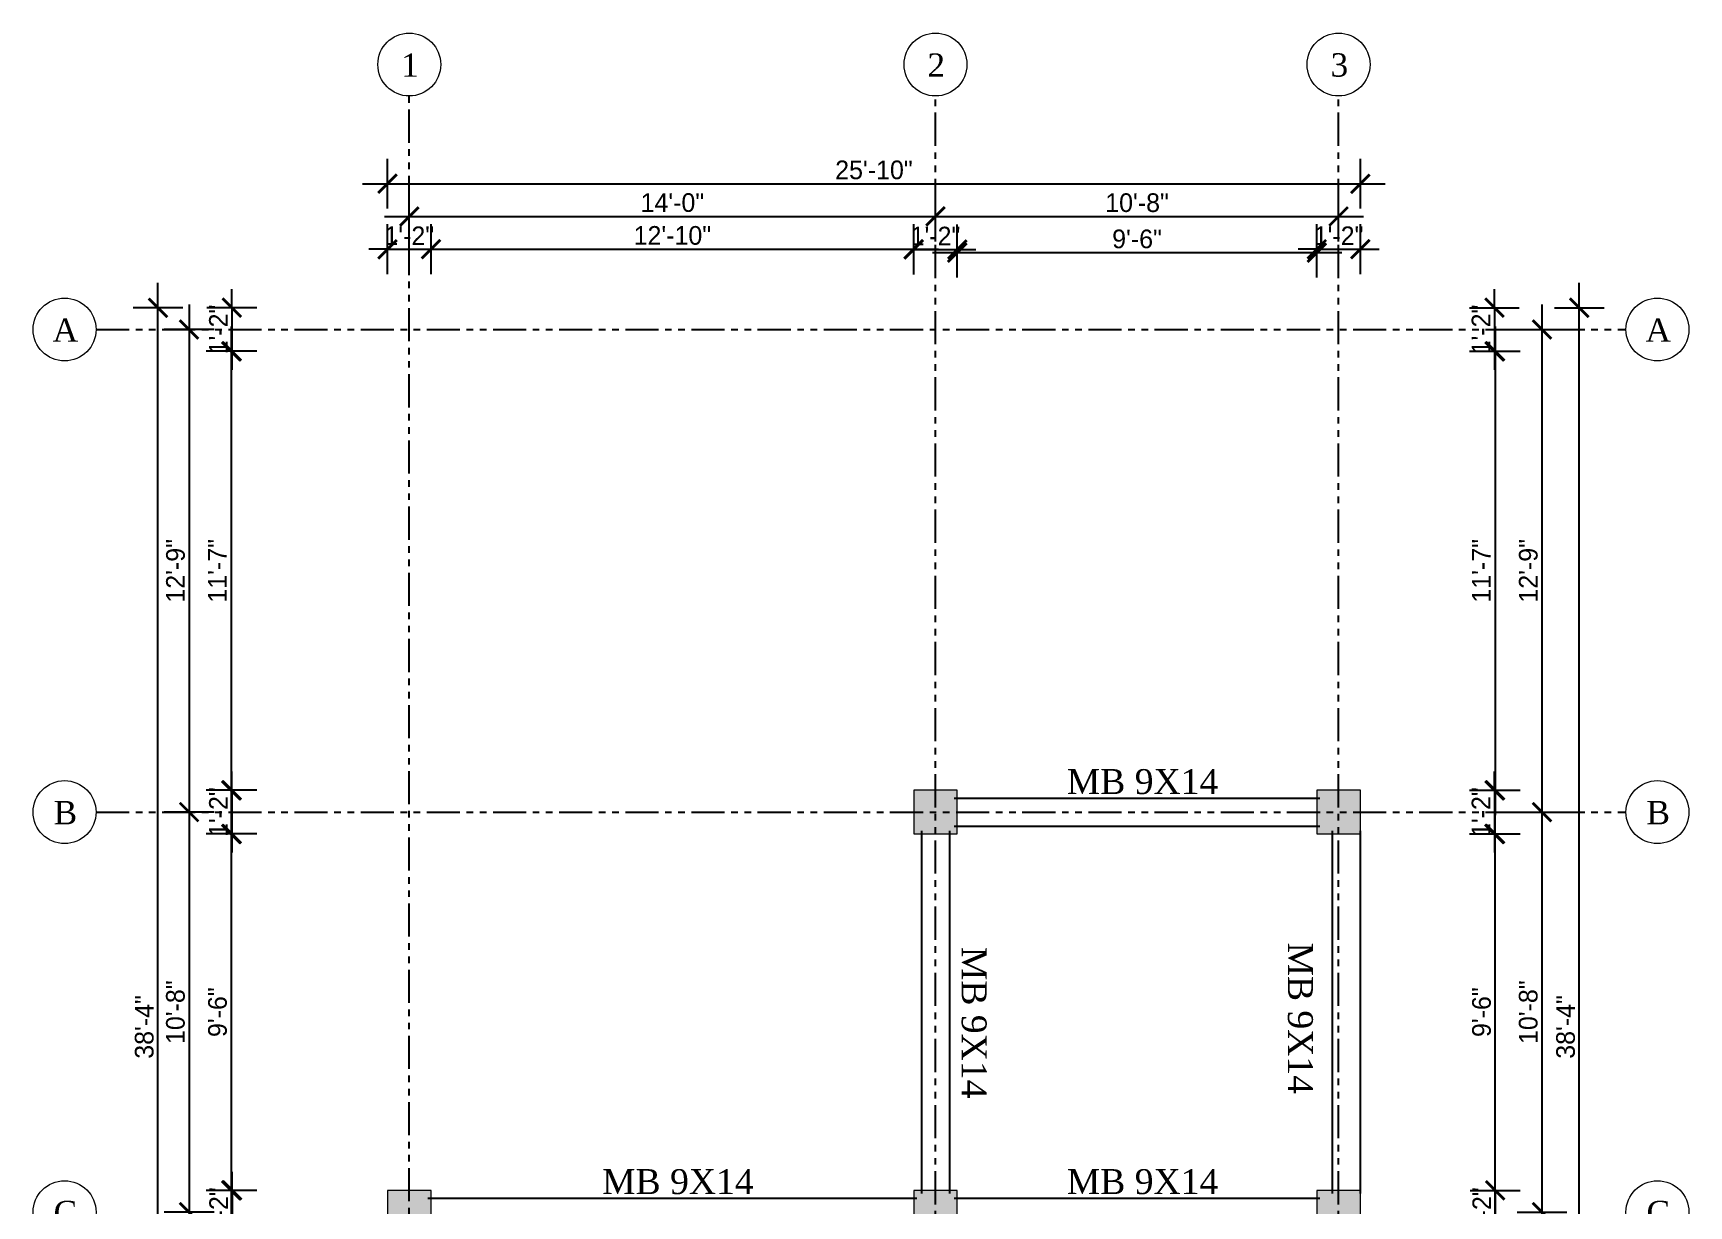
# Model space of a CAD drawing. Header units: inches. Extents: x -2812 to 9774, y -15726 to -746.
# Drawn here: x -2138 to -1606, y -9146 to -8769 of the extents above; entities that cross this region are included whole.
import ezdxf

# ---------------------------------------------------------------- set-up
doc = ezdxf.new("R2010")
doc.units = ezdxf.units.IN
doc.header["$LTSCALE"] = 17
doc.header["$MEASUREMENT"] = 0
doc.linetypes.add('PHANTOM2', pattern=[1.25, 0.625, -0.125, 0.125, -0.125, 0.125, -0.125])
for name, color, linetype, lineweight in [('15 TEXT', 7, 'Continuous', 15), ('25 BOT BAR', 12, 'Continuous', 25), ('column', 20, 'Continuous', 15), ('DOOR & WIN', 1, 'Continuous', 25), ('OUTLINE', 1, 'Continuous', 25), ('Profile ele', 4, 'Continuous', 25), ('TEXT', 231, 'Continuous', 20)]:
    doc.layers.add(name, color=color, linetype=linetype, lineweight=lineweight)
doc.layers.add('WINDOW', color=5, linetype='Continuous')
doc.styles.add('ARCHITECTURE', font='stylu.ttf')
doc.styles.add('ARIAL', font='arial.ttf')
doc.dimstyles.new('8 SCALE', dxfattribs={"dimscale": 0, "dimtxt": 6, "dimasz": 6, "dimexe": 8, "dimexo": 8, "dimgap": 1.25, "dimtad": 1, "dimdec": 0, "dimzin": 3, "dimdsep": 46, "dimlunit": 4, "dimtxsty": 'ARCHITECTURE', "dimblk": 'ARCHTICK', "dimcen": 8, "dimdle": 8, "dimclrd": 5, "dimclre": 5, "dimclrt": 7, "dimadec": 0, "dimazin": 0, "dimtfac": 0.75, "dimtdec": 0, "dimtix": 1, "dimtmove": 2, "dimatfit": 3, "dimldrblk": 'ARCHTICK', "dimfxl": 8, "dimfxlon": 1, "dimtolj": 1, "dimtzin": 0, "dimlwd": -1, "dimlwe": -1, "dimarcsym": 0})

# ---------------------------------------------------------------- blocks, each defined once
blk = doc.blocks.new('_ArchTick')
at = {"color": 0, "linetype": 'ByBlock', "const_width": 0.15}
blk.add_lwpolyline([(-0.5, -0.5), (0.5, 0.5)], dxfattribs=at)
blk = doc.blocks.new('*D1528')
at = {"layer": 'Defpoints', "color": 0, "transparency": 16777216}
for p in [(9426.94, -8865.53), (9412.94, -8884.32), (9426.94, -8884.32)]:
    blk.add_point(p, dxfattribs=at)
at = {"layer": 'OUTLINE', "color": 5, "transparency": 16777216}
for p, q in [((9412.94, -8873.53), (9412.94, -8857.53)), ((9426.94, -8873.53), (9426.94, -8857.53)), ((9412.94, -8865.53), (9406.94, -8865.53)), ((9412.94, -8865.53), (9426.94, -8865.53)), ((9426.94, -8865.53), (9432.94, -8865.53))]:
    blk.add_line(p, q, dxfattribs=at)
at = {"layer": 'OUTLINE', "color": 5, "transparency": 16777216, "xscale": 6, "yscale": 6, "zscale": 6}
blk.add_blockref('_ArchTick', (9412.94, -8865.53), dxfattribs=at)
at = {"layer": 'OUTLINE', "color": 5, "transparency": 16777216, "xscale": 6, "yscale": 6, "zscale": 6, "rotation": 180}
blk.add_blockref('_ArchTick', (9426.94, -8865.53), dxfattribs=at)
at = {"layer": 'OUTLINE', "color": 7, "transparency": 16777216, "insert": (9419.94, -8861.22), "char_height": 6, "attachment_point": 5, "style": 'ARCHITECTURE'}
blk.add_mtext('\\A1;1\'-2"', dxfattribs=at)
blk = doc.blocks.new('*D1529')
at = {"layer": 'Defpoints', "color": 0, "transparency": 16777216}
for p in [(9581.94, -8865.5), (9426.94, -8884.32), (9581.94, -8884.32)]:
    blk.add_point(p, dxfattribs=at)
at = {"layer": 'OUTLINE', "color": 5, "transparency": 16777216}
for p, q in [((9426.94, -8873.5), (9426.94, -8857.5)), ((9581.94, -8873.5), (9581.94, -8857.5)), ((9418.94, -8865.5), (9589.94, -8865.5))]:
    blk.add_line(p, q, dxfattribs=at)
at = {"layer": 'OUTLINE', "color": 5, "transparency": 16777216, "xscale": 6, "yscale": 6, "zscale": 6, "rotation": 180}
blk.add_blockref('_ArchTick', (9426.94, -8865.5), dxfattribs=at)
at = {"layer": 'OUTLINE', "color": 5, "transparency": 16777216, "xscale": 6, "yscale": 6, "zscale": 6}
blk.add_blockref('_ArchTick', (9581.94, -8865.5), dxfattribs=at)
at = {"layer": 'OUTLINE', "color": 7, "transparency": 16777216, "insert": (9504.44, -8861.14), "char_height": 6, "attachment_point": 5, "style": 'ARCHITECTURE'}
blk.add_mtext('\\A1;12\'-10"', dxfattribs=at)
blk = doc.blocks.new('*D1530')
at = {"layer": 'Defpoints', "color": 0, "transparency": 16777216}
for p in [(9595.94, -8865.62), (9581.94, -8884.32), (9595.94, -8884.32)]:
    blk.add_point(p, dxfattribs=at)
at = {"layer": 'OUTLINE', "color": 5, "transparency": 16777216}
for p, q in [((9581.94, -8873.62), (9581.94, -8857.62)), ((9595.94, -8873.62), (9595.94, -8857.62)), ((9581.94, -8865.62), (9575.94, -8865.62)), ((9581.94, -8865.62), (9595.94, -8865.62)), ((9595.94, -8865.62), (9601.94, -8865.62))]:
    blk.add_line(p, q, dxfattribs=at)
at = {"layer": 'OUTLINE', "color": 5, "transparency": 16777216, "xscale": 6, "yscale": 6, "zscale": 6}
blk.add_blockref('_ArchTick', (9581.94, -8865.62), dxfattribs=at)
at = {"layer": 'OUTLINE', "color": 5, "transparency": 16777216, "xscale": 6, "yscale": 6, "zscale": 6, "rotation": 180}
blk.add_blockref('_ArchTick', (9595.94, -8865.62), dxfattribs=at)
at = {"layer": 'OUTLINE', "color": 7, "transparency": 16777216, "insert": (9588.94, -8861.31), "char_height": 6, "attachment_point": 5, "style": 'ARCHITECTURE'}
blk.add_mtext('\\A1;1\'-2"', dxfattribs=at)
blk = doc.blocks.new('*D1531')
at = {"layer": 'Defpoints', "color": 0, "transparency": 16777216}
for p in [(9711.41, -8866.62), (9595.94, -8884.32), (9711.41, -8884.32)]:
    blk.add_point(p, dxfattribs=at)
at = {"layer": 'OUTLINE', "color": 5, "transparency": 16777216}
for p, q in [((9595.94, -8874.62), (9595.94, -8858.62)), ((9711.41, -8874.62), (9711.41, -8858.62)), ((9587.94, -8866.62), (9719.41, -8866.62))]:
    blk.add_line(p, q, dxfattribs=at)
at = {"layer": 'OUTLINE', "color": 5, "transparency": 16777216, "xscale": 6, "yscale": 6, "zscale": 6, "rotation": 180}
blk.add_blockref('_ArchTick', (9595.94, -8866.62), dxfattribs=at)
at = {"layer": 'OUTLINE', "color": 5, "transparency": 16777216, "xscale": 6, "yscale": 6, "zscale": 6}
blk.add_blockref('_ArchTick', (9711.41, -8866.62), dxfattribs=at)
at = {"layer": 'OUTLINE', "color": 7, "transparency": 16777216, "insert": (9653.68, -8862.26), "char_height": 6, "attachment_point": 5, "style": 'ARCHITECTURE'}
blk.add_mtext('\\A1;9\'-6"', dxfattribs=at)
blk = doc.blocks.new('*D1532')
at = {"layer": 'Defpoints', "color": 0, "transparency": 16777216}
for p in [(9725.41, -8865.53), (9711.41, -8884.32), (9725.41, -8884.32)]:
    blk.add_point(p, dxfattribs=at)
at = {"layer": 'OUTLINE', "color": 5, "transparency": 16777216}
for p, q in [((9711.41, -8873.53), (9711.41, -8857.53)), ((9725.41, -8873.53), (9725.41, -8857.53)), ((9711.41, -8865.53), (9705.41, -8865.53)), ((9711.41, -8865.53), (9725.41, -8865.53)), ((9725.41, -8865.53), (9731.41, -8865.53))]:
    blk.add_line(p, q, dxfattribs=at)
at = {"layer": 'OUTLINE', "color": 5, "transparency": 16777216, "xscale": 6, "yscale": 6, "zscale": 6}
blk.add_blockref('_ArchTick', (9711.41, -8865.53), dxfattribs=at)
at = {"layer": 'OUTLINE', "color": 5, "transparency": 16777216, "xscale": 6, "yscale": 6, "zscale": 6, "rotation": 180}
blk.add_blockref('_ArchTick', (9725.41, -8865.53), dxfattribs=at)
at = {"layer": 'OUTLINE', "color": 7, "transparency": 16777216, "insert": (9718.41, -8861.22), "char_height": 6, "attachment_point": 5, "style": 'ARCHITECTURE'}
blk.add_mtext('\\A1;1\'-2"', dxfattribs=at)
blk = doc.blocks.new('*D1533')
at = {"layer": 'Defpoints', "color": 0, "transparency": 16777216}
for p in [(9588.94, -8855), (9419.94, -8885.32), (9588.94, -8885.32)]:
    blk.add_point(p, dxfattribs=at)
at = {"layer": 'OUTLINE', "color": 5, "transparency": 16777216}
for p, q in [((9419.94, -8863), (9419.94, -8847)), ((9588.94, -8863), (9588.94, -8847)), ((9411.94, -8855), (9596.94, -8855))]:
    blk.add_line(p, q, dxfattribs=at)
at = {"layer": 'OUTLINE', "color": 5, "transparency": 16777216, "xscale": 6, "yscale": 6, "zscale": 6, "rotation": 180}
blk.add_blockref('_ArchTick', (9419.94, -8855), dxfattribs=at)
at = {"layer": 'OUTLINE', "color": 5, "transparency": 16777216, "xscale": 6, "yscale": 6, "zscale": 6}
blk.add_blockref('_ArchTick', (9588.94, -8855), dxfattribs=at)
at = {"layer": 'OUTLINE', "color": 7, "transparency": 16777216, "insert": (9504.44, -8850.59), "char_height": 6, "attachment_point": 5, "style": 'ARCHITECTURE'}
blk.add_mtext('\\A1;14\'-0"', dxfattribs=at)
blk = doc.blocks.new('*D1534')
at = {"layer": 'Defpoints', "color": 0, "transparency": 16777216}
for p in [(9718.41, -8855), (9588.94, -8885.32), (9718.41, -8885.32)]:
    blk.add_point(p, dxfattribs=at)
at = {"layer": 'OUTLINE', "color": 5, "transparency": 16777216}
for p, q in [((9588.94, -8863), (9588.94, -8847)), ((9718.41, -8863), (9718.41, -8847)), ((9580.94, -8855), (9726.41, -8855))]:
    blk.add_line(p, q, dxfattribs=at)
at = {"layer": 'OUTLINE', "color": 5, "transparency": 16777216, "xscale": 6, "yscale": 6, "zscale": 6, "rotation": 180}
blk.add_blockref('_ArchTick', (9588.94, -8855), dxfattribs=at)
at = {"layer": 'OUTLINE', "color": 5, "transparency": 16777216, "xscale": 6, "yscale": 6, "zscale": 6}
blk.add_blockref('_ArchTick', (9718.41, -8855), dxfattribs=at)
at = {"layer": 'OUTLINE', "color": 7, "transparency": 16777216, "insert": (9653.68, -8850.62), "char_height": 6, "attachment_point": 5, "style": 'ARCHITECTURE'}
blk.add_mtext('\\A1;10\'-8"', dxfattribs=at)
blk = doc.blocks.new('*D1535')
at = {"layer": 'Defpoints', "color": 0, "transparency": 16777216}
for p in [(9725.41, -8844.5), (9412.94, -8884.32), (9725.41, -8884.32)]:
    blk.add_point(p, dxfattribs=at)
at = {"layer": 'OUTLINE', "color": 5, "transparency": 16777216}
for p, q in [((9412.94, -8852.5), (9412.94, -8836.5)), ((9725.41, -8852.5), (9725.41, -8836.5)), ((9404.94, -8844.5), (9733.41, -8844.5))]:
    blk.add_line(p, q, dxfattribs=at)
at = {"layer": 'OUTLINE', "color": 5, "transparency": 16777216, "xscale": 6, "yscale": 6, "zscale": 6, "rotation": 180}
blk.add_blockref('_ArchTick', (9412.94, -8844.5), dxfattribs=at)
at = {"layer": 'OUTLINE', "color": 5, "transparency": 16777216, "xscale": 6, "yscale": 6, "zscale": 6}
blk.add_blockref('_ArchTick', (9725.41, -8844.5), dxfattribs=at)
at = {"layer": 'OUTLINE', "color": 7, "transparency": 16777216, "insert": (9569.18, -8840.09), "char_height": 6, "attachment_point": 5, "style": 'ARCHITECTURE'}
blk.add_mtext('\\A1;25\'-10"', dxfattribs=at)
blk = doc.blocks.new('*D1536')
at = {"layer": 'Defpoints', "color": 0, "transparency": 16777216}
for p in [(9725.41, -8884.32), (9725.41, -8898.32), (9768.46, -8898.32)]:
    blk.add_point(p, dxfattribs=at)
at = {"layer": 'OUTLINE', "color": 5, "transparency": 16777216}
for p, q in [((9768.46, -8884.32), (9768.46, -8878.32)), ((9760.46, -8884.32), (9776.46, -8884.32)), ((9768.46, -8884.32), (9768.46, -8898.32)), ((9760.46, -8898.32), (9776.46, -8898.32)), ((9768.46, -8898.32), (9768.46, -8904.32))]:
    blk.add_line(p, q, dxfattribs=at)
at = {"layer": 'OUTLINE', "color": 5, "transparency": 16777216, "xscale": 6, "yscale": 6, "zscale": 6}
for p, rotation in [((9768.46, -8884.32), 270), ((9768.46, -8898.32), 90)]:
    blk.add_blockref('_ArchTick', p, dxfattribs=dict(at, rotation=rotation))
at = {"layer": 'OUTLINE', "color": 7, "transparency": 16777216, "insert": (9764.15, -8891.32), "char_height": 6, "attachment_point": 5, "rotation": 90, "style": 'ARCHITECTURE'}
blk.add_mtext('\\A1;1\'-2"', dxfattribs=at)
blk = doc.blocks.new('*D1537')
at = {"layer": 'Defpoints', "color": 0, "transparency": 16777216}
for p in [(9725.41, -8898.32), (9725.41, -9039.32), (9768.72, -9039.32)]:
    blk.add_point(p, dxfattribs=at)
at = {"layer": 'OUTLINE', "color": 5, "transparency": 16777216}
for p, q in [((9768.72, -8890.32), (9768.72, -9047.32)), ((9760.72, -8898.32), (9776.72, -8898.32)), ((9760.72, -9039.32), (9776.72, -9039.32))]:
    blk.add_line(p, q, dxfattribs=at)
at = {"layer": 'OUTLINE', "color": 5, "transparency": 16777216, "xscale": 6, "yscale": 6, "zscale": 6}
for p, rotation in [((9768.72, -8898.32), 90), ((9768.72, -9039.32), 270)]:
    blk.add_blockref('_ArchTick', p, dxfattribs=dict(at, rotation=rotation))
at = {"layer": 'OUTLINE', "color": 7, "transparency": 16777216, "insert": (9764.25, -8968.82), "char_height": 6, "attachment_point": 5, "rotation": 90, "style": 'ARCHITECTURE'}
blk.add_mtext('\\A1;11\'-7"', dxfattribs=at)
blk = doc.blocks.new('*D1538')
at = {"layer": 'Defpoints', "color": 0, "transparency": 16777216}
for p in [(9725.41, -9039.32), (9725.41, -9053.32), (9768.46, -9053.32)]:
    blk.add_point(p, dxfattribs=at)
at = {"layer": 'OUTLINE', "color": 5, "transparency": 16777216}
for p, q in [((9768.46, -9039.32), (9768.46, -9033.32)), ((9760.46, -9039.32), (9776.46, -9039.32)), ((9768.46, -9039.32), (9768.46, -9053.32)), ((9760.46, -9053.32), (9776.46, -9053.32)), ((9768.46, -9053.32), (9768.46, -9059.32))]:
    blk.add_line(p, q, dxfattribs=at)
at = {"layer": 'OUTLINE', "color": 5, "transparency": 16777216, "xscale": 6, "yscale": 6, "zscale": 6}
for p, rotation in [((9768.46, -9039.32), 270), ((9768.46, -9053.32), 90)]:
    blk.add_blockref('_ArchTick', p, dxfattribs=dict(at, rotation=rotation))
at = {"layer": 'OUTLINE', "color": 7, "transparency": 16777216, "insert": (9764.15, -9046.32), "char_height": 6, "attachment_point": 5, "rotation": 90, "style": 'ARCHITECTURE'}
blk.add_mtext('\\A1;1\'-2"', dxfattribs=at)
blk = doc.blocks.new('*D1541')
at = {"layer": 'Defpoints', "color": 0, "transparency": 16777216}
for p in [(9724.41, -8891.32), (9724.41, -9046.32), (9783.72, -9046.32)]:
    blk.add_point(p, dxfattribs=at)
at = {"layer": 'OUTLINE', "color": 5, "transparency": 16777216}
for p, q in [((9783.72, -8883.32), (9783.72, -9054.32)), ((9775.72, -8891.32), (9791.72, -8891.32)), ((9775.72, -9046.32), (9791.72, -9046.32))]:
    blk.add_line(p, q, dxfattribs=at)
at = {"layer": 'OUTLINE', "color": 5, "transparency": 16777216, "xscale": 6, "yscale": 6, "zscale": 6}
for p, rotation in [((9783.72, -8891.32), 90), ((9783.72, -9046.32), 270)]:
    blk.add_blockref('_ArchTick', p, dxfattribs=dict(at, rotation=rotation))
at = {"layer": 'OUTLINE', "color": 7, "transparency": 16777216, "insert": (9779.37, -8968.82), "char_height": 6, "attachment_point": 5, "rotation": 90, "style": 'ARCHITECTURE'}
blk.add_mtext('\\A1;12\'-9"', dxfattribs=at)
blk = doc.blocks.new('*D1542')
at = {"layer": 'Defpoints', "color": 0, "transparency": 16777216}
for p in [(9724.41, -9046.32), (9724.41, -9174.81), (9783.72, -9174.81)]:
    blk.add_point(p, dxfattribs=at)
at = {"layer": 'OUTLINE', "color": 5, "transparency": 16777216}
for p, q in [((9783.72, -9038.32), (9783.72, -9182.81)), ((9775.72, -9046.32), (9791.72, -9046.32)), ((9775.72, -9174.81), (9791.72, -9174.81))]:
    blk.add_line(p, q, dxfattribs=at)
at = {"layer": 'OUTLINE', "color": 5, "transparency": 16777216, "xscale": 6, "yscale": 6, "zscale": 6}
for p, rotation in [((9783.72, -9046.32), 90), ((9783.72, -9174.81), 270)]:
    blk.add_blockref('_ArchTick', p, dxfattribs=dict(at, rotation=rotation))
at = {"layer": 'OUTLINE', "color": 7, "transparency": 16777216, "insert": (9779.35, -9110.57), "char_height": 6, "attachment_point": 5, "rotation": 90, "style": 'ARCHITECTURE'}
blk.add_mtext('\\A1;10\'-8"', dxfattribs=at)
blk = doc.blocks.new('*D1543')
at = {"layer": 'Defpoints', "color": 0, "transparency": 16777216}
for p in [(9724.41, -9174.81), (9724.41, -9339.32), (9783.72, -9339.32)]:
    blk.add_point(p, dxfattribs=at)
at = {"layer": 'OUTLINE', "color": 5, "transparency": 16777216}
for p, q in [((9783.72, -9166.81), (9783.72, -9347.32)), ((9775.72, -9174.81), (9791.72, -9174.81)), ((9775.72, -9339.32), (9791.72, -9339.32))]:
    blk.add_line(p, q, dxfattribs=at)
at = {"layer": 'OUTLINE', "color": 5, "transparency": 16777216, "xscale": 6, "yscale": 6, "zscale": 6}
for p, rotation in [((9783.72, -9174.81), 90), ((9783.72, -9339.32), 270)]:
    blk.add_blockref('_ArchTick', p, dxfattribs=dict(at, rotation=rotation))
at = {"layer": 'OUTLINE', "color": 7, "transparency": 16777216, "insert": (9779.36, -9257.07), "char_height": 6, "attachment_point": 5, "rotation": 90, "style": 'ARCHITECTURE'}
blk.add_mtext('\\A1;13\'-9"', dxfattribs=at)
blk = doc.blocks.new('*D1544')
at = {"layer": 'Defpoints', "color": 0, "transparency": 16777216}
for p in [(9725.41, -8884.32), (9795.72, -8884.32), (9725.41, -9346.32)]:
    blk.add_point(p, dxfattribs=at)
at = {"layer": 'OUTLINE', "color": 5, "transparency": 16777216}
for p, q in [((9795.72, -9354.32), (9795.72, -8876.32)), ((9787.72, -8884.32), (9803.72, -8884.32)), ((9787.72, -9346.32), (9803.72, -9346.32))]:
    blk.add_line(p, q, dxfattribs=at)
at = {"layer": 'OUTLINE', "color": 5, "transparency": 16777216, "xscale": 6, "yscale": 6, "zscale": 6}
for p, rotation in [((9795.72, -8884.32), 90), ((9795.72, -9346.32), 270)]:
    blk.add_blockref('_ArchTick', p, dxfattribs=dict(at, rotation=rotation))
at = {"layer": 'OUTLINE', "color": 7, "transparency": 16777216, "insert": (9791.34, -9115.32), "char_height": 6, "attachment_point": 5, "rotation": 90, "style": 'ARCHITECTURE'}
blk.add_mtext('\\A1;38\'-4"', dxfattribs=at)
blk = doc.blocks.new('*D1550')
at = {"layer": 'Defpoints', "color": 0, "transparency": 16777216}
for p in [(9725.41, -9053.32), (9768.7, -9053.32), (9725.41, -9167.81)]:
    blk.add_point(p, dxfattribs=at)
at = {"layer": 'OUTLINE', "color": 5, "transparency": 16777216}
for p, q in [((9768.7, -9175.81), (9768.7, -9045.32)), ((9760.7, -9053.32), (9776.7, -9053.32)), ((9760.7, -9167.81), (9776.7, -9167.81))]:
    blk.add_line(p, q, dxfattribs=at)
at = {"layer": 'OUTLINE', "color": 5, "transparency": 16777216, "xscale": 6, "yscale": 6, "zscale": 6}
for p, rotation in [((9768.7, -9053.32), 90), ((9768.7, -9167.81), 270)]:
    blk.add_blockref('_ArchTick', p, dxfattribs=dict(at, rotation=rotation))
at = {"layer": 'OUTLINE', "color": 7, "transparency": 16777216, "insert": (9764.34, -9110.57), "char_height": 6, "attachment_point": 5, "rotation": 90, "style": 'ARCHITECTURE'}
blk.add_mtext('\\A1;9\'-6"', dxfattribs=at)
blk = doc.blocks.new('*D1552')
at = {"layer": 'Defpoints', "color": 0, "transparency": 16777216}
for p in [(9412.94, -8884.32), (9362.94, -8898.32), (9412.94, -8898.32)]:
    blk.add_point(p, dxfattribs=at)
at = {"layer": 'OUTLINE', "color": 5, "transparency": 16777216}
for p, q in [((9362.94, -8884.32), (9362.94, -8878.32)), ((9370.94, -8884.32), (9354.94, -8884.32)), ((9362.94, -8884.32), (9362.94, -8898.32)), ((9370.94, -8898.32), (9354.94, -8898.32)), ((9362.94, -8898.32), (9362.94, -8904.32))]:
    blk.add_line(p, q, dxfattribs=at)
at = {"layer": 'OUTLINE', "color": 5, "transparency": 16777216, "xscale": 6, "yscale": 6, "zscale": 6}
for p, rotation in [((9362.94, -8884.32), 270), ((9362.94, -8898.32), 90)]:
    blk.add_blockref('_ArchTick', p, dxfattribs=dict(at, rotation=rotation))
at = {"layer": 'OUTLINE', "color": 7, "transparency": 16777216, "insert": (9358.63, -8891.32), "char_height": 6, "attachment_point": 5, "rotation": 90, "style": 'ARCHITECTURE'}
blk.add_mtext('\\A1;1\'-2"', dxfattribs=at)
blk = doc.blocks.new('*D1553')
at = {"layer": 'Defpoints', "color": 0, "transparency": 16777216}
for p in [(9412.94, -8898.32), (9362.73, -9039.32), (9412.94, -9039.32)]:
    blk.add_point(p, dxfattribs=at)
at = {"layer": 'OUTLINE', "color": 5, "transparency": 16777216}
for p, q in [((9362.73, -8890.32), (9362.73, -9047.32)), ((9370.73, -8898.32), (9354.73, -8898.32)), ((9370.73, -9039.32), (9354.73, -9039.32))]:
    blk.add_line(p, q, dxfattribs=at)
at = {"layer": 'OUTLINE', "color": 5, "transparency": 16777216, "xscale": 6, "yscale": 6, "zscale": 6}
for p, rotation in [((9362.73, -8898.32), 90), ((9362.73, -9039.32), 270)]:
    blk.add_blockref('_ArchTick', p, dxfattribs=dict(at, rotation=rotation))
at = {"layer": 'OUTLINE', "color": 7, "transparency": 16777216, "insert": (9358.27, -8968.82), "char_height": 6, "attachment_point": 5, "rotation": 90, "style": 'ARCHITECTURE'}
blk.add_mtext('\\A1;11\'-7"', dxfattribs=at)
blk = doc.blocks.new('*D1554')
at = {"layer": 'Defpoints', "color": 0, "transparency": 16777216}
for p in [(9412.94, -9039.32), (9362.94, -9053.32), (9412.94, -9053.32)]:
    blk.add_point(p, dxfattribs=at)
at = {"layer": 'OUTLINE', "color": 5, "transparency": 16777216}
for p, q in [((9362.94, -9039.32), (9362.94, -9033.32)), ((9370.94, -9039.32), (9354.94, -9039.32)), ((9362.94, -9039.32), (9362.94, -9053.32)), ((9370.94, -9053.32), (9354.94, -9053.32)), ((9362.94, -9053.32), (9362.94, -9059.32))]:
    blk.add_line(p, q, dxfattribs=at)
at = {"layer": 'OUTLINE', "color": 5, "transparency": 16777216, "xscale": 6, "yscale": 6, "zscale": 6}
for p, rotation in [((9362.94, -9039.32), 270), ((9362.94, -9053.32), 90)]:
    blk.add_blockref('_ArchTick', p, dxfattribs=dict(at, rotation=rotation))
at = {"layer": 'OUTLINE', "color": 7, "transparency": 16777216, "insert": (9358.63, -9046.32), "char_height": 6, "attachment_point": 5, "rotation": 90, "style": 'ARCHITECTURE'}
blk.add_mtext('\\A1;1\'-2"', dxfattribs=at)
blk = doc.blocks.new('*D1555')
at = {"layer": 'Defpoints', "color": 0, "transparency": 16777216}
for p in [(9412.94, -9053.32), (9362.73, -9167.81), (9412.94, -9167.81)]:
    blk.add_point(p, dxfattribs=at)
at = {"layer": 'OUTLINE', "color": 5, "transparency": 16777216}
for p, q in [((9362.73, -9045.32), (9362.73, -9175.81)), ((9370.73, -9053.32), (9354.73, -9053.32)), ((9370.73, -9167.81), (9354.73, -9167.81))]:
    blk.add_line(p, q, dxfattribs=at)
at = {"layer": 'OUTLINE', "color": 5, "transparency": 16777216, "xscale": 6, "yscale": 6, "zscale": 6}
for p, rotation in [((9362.73, -9053.32), 90), ((9362.73, -9167.81), 270)]:
    blk.add_blockref('_ArchTick', p, dxfattribs=dict(at, rotation=rotation))
at = {"layer": 'OUTLINE', "color": 7, "transparency": 16777216, "insert": (9358.37, -9110.57), "char_height": 6, "attachment_point": 5, "rotation": 90, "style": 'ARCHITECTURE'}
blk.add_mtext('\\A1;9\'-6"', dxfattribs=at)
blk = doc.blocks.new('*D1556')
at = {"layer": 'Defpoints', "color": 0, "transparency": 16777216}
for p in [(9412.94, -9167.81), (9363.02, -9181.81), (9412.94, -9181.81)]:
    blk.add_point(p, dxfattribs=at)
at = {"layer": 'OUTLINE', "color": 5, "transparency": 16777216}
for p, q in [((9363.02, -9167.81), (9363.02, -9161.81)), ((9371.02, -9167.81), (9355.02, -9167.81)), ((9363.02, -9167.81), (9363.02, -9181.81)), ((9371.02, -9181.81), (9355.02, -9181.81)), ((9363.02, -9181.81), (9363.02, -9187.81))]:
    blk.add_line(p, q, dxfattribs=at)
at = {"layer": 'OUTLINE', "color": 5, "transparency": 16777216, "xscale": 6, "yscale": 6, "zscale": 6}
for p, rotation in [((9363.02, -9167.81), 270), ((9363.02, -9181.81), 90)]:
    blk.add_blockref('_ArchTick', p, dxfattribs=dict(at, rotation=rotation))
at = {"layer": 'OUTLINE', "color": 7, "transparency": 16777216, "insert": (9358.71, -9174.81), "char_height": 6, "attachment_point": 5, "rotation": 90, "style": 'ARCHITECTURE'}
blk.add_mtext('\\A1;1\'-2"', dxfattribs=at)
blk = doc.blocks.new('*D1558')
at = {"layer": 'Defpoints', "color": 0, "transparency": 16777216}
for p in [(9413.94, -8891.32), (9349.22, -9046.32), (9413.94, -9046.32)]:
    blk.add_point(p, dxfattribs=at)
at = {"layer": 'OUTLINE', "color": 5, "transparency": 16777216}
for p, q in [((9349.22, -8883.32), (9349.22, -9054.32)), ((9357.22, -8891.32), (9341.22, -8891.32)), ((9357.22, -9046.32), (9341.22, -9046.32))]:
    blk.add_line(p, q, dxfattribs=at)
at = {"layer": 'OUTLINE', "color": 5, "transparency": 16777216, "xscale": 6, "yscale": 6, "zscale": 6}
for p, rotation in [((9349.22, -8891.32), 90), ((9349.22, -9046.32), 270)]:
    blk.add_blockref('_ArchTick', p, dxfattribs=dict(at, rotation=rotation))
at = {"layer": 'OUTLINE', "color": 7, "transparency": 16777216, "insert": (9344.87, -8968.82), "char_height": 6, "attachment_point": 5, "rotation": 90, "style": 'ARCHITECTURE'}
blk.add_mtext('\\A1;12\'-9"', dxfattribs=at)
blk = doc.blocks.new('*D1559')
at = {"layer": 'Defpoints', "color": 0, "transparency": 16777216}
for p in [(9413.94, -9046.32), (9349.22, -9174.81), (9413.94, -9174.81)]:
    blk.add_point(p, dxfattribs=at)
at = {"layer": 'OUTLINE', "color": 5, "transparency": 16777216}
for p, q in [((9349.22, -9038.32), (9349.22, -9182.81)), ((9357.22, -9046.32), (9341.22, -9046.32)), ((9357.22, -9174.81), (9341.22, -9174.81))]:
    blk.add_line(p, q, dxfattribs=at)
at = {"layer": 'OUTLINE', "color": 5, "transparency": 16777216, "xscale": 6, "yscale": 6, "zscale": 6}
for p, rotation in [((9349.22, -9046.32), 90), ((9349.22, -9174.81), 270)]:
    blk.add_blockref('_ArchTick', p, dxfattribs=dict(at, rotation=rotation))
at = {"layer": 'OUTLINE', "color": 7, "transparency": 16777216, "insert": (9344.85, -9110.57), "char_height": 6, "attachment_point": 5, "rotation": 90, "style": 'ARCHITECTURE'}
blk.add_mtext('\\A1;10\'-8"', dxfattribs=at)
blk = doc.blocks.new('*D1560')
at = {"layer": 'Defpoints', "color": 0, "transparency": 16777216}
for p in [(9413.94, -9174.81), (9349.22, -9339.32), (9413.94, -9339.32)]:
    blk.add_point(p, dxfattribs=at)
at = {"layer": 'OUTLINE', "color": 5, "transparency": 16777216}
for p, q in [((9349.22, -9166.81), (9349.22, -9347.32)), ((9357.22, -9174.81), (9341.22, -9174.81)), ((9357.22, -9339.32), (9341.22, -9339.32))]:
    blk.add_line(p, q, dxfattribs=at)
at = {"layer": 'OUTLINE', "color": 5, "transparency": 16777216, "xscale": 6, "yscale": 6, "zscale": 6}
for p, rotation in [((9349.22, -9174.81), 90), ((9349.22, -9339.32), 270)]:
    blk.add_blockref('_ArchTick', p, dxfattribs=dict(at, rotation=rotation))
at = {"layer": 'OUTLINE', "color": 7, "transparency": 16777216, "insert": (9344.86, -9257.07), "char_height": 6, "attachment_point": 5, "rotation": 90, "style": 'ARCHITECTURE'}
blk.add_mtext('\\A1;13\'-9"', dxfattribs=at)
blk = doc.blocks.new('*D1561')
at = {"layer": 'Defpoints', "color": 0, "transparency": 16777216}
for p in [(9339.22, -8884.32), (9412.94, -8884.32), (9412.94, -9346.32)]:
    blk.add_point(p, dxfattribs=at)
at = {"layer": 'OUTLINE', "color": 5, "transparency": 16777216}
for p, q in [((9339.22, -9354.32), (9339.22, -8876.32)), ((9347.22, -8884.32), (9331.22, -8884.32)), ((9347.22, -9346.32), (9331.22, -9346.32))]:
    blk.add_line(p, q, dxfattribs=at)
at = {"layer": 'OUTLINE', "color": 5, "transparency": 16777216, "xscale": 6, "yscale": 6, "zscale": 6}
for p, rotation in [((9339.22, -8884.32), 90), ((9339.22, -9346.32), 270)]:
    blk.add_blockref('_ArchTick', p, dxfattribs=dict(at, rotation=rotation))
at = {"layer": 'OUTLINE', "color": 7, "transparency": 16777216, "insert": (9334.84, -9115.32), "char_height": 6, "attachment_point": 5, "rotation": 90, "style": 'ARCHITECTURE'}
blk.add_mtext('\\A1;38\'-4"', dxfattribs=at)
blk = doc.blocks.new('*D1565')
at = {"layer": 'Defpoints', "color": 0, "transparency": 16777216}
for p in [(9725.41, -9167.81), (9725.41, -9181.81), (9768.71, -9181.81)]:
    blk.add_point(p, dxfattribs=at)
at = {"layer": 'OUTLINE', "color": 5, "transparency": 16777216}
for p, q in [((9768.71, -9167.81), (9768.71, -9161.81)), ((9760.71, -9167.81), (9776.71, -9167.81)), ((9768.71, -9167.81), (9768.71, -9181.81)), ((9760.71, -9181.81), (9776.71, -9181.81)), ((9768.71, -9181.81), (9768.71, -9187.81))]:
    blk.add_line(p, q, dxfattribs=at)
at = {"layer": 'OUTLINE', "color": 5, "transparency": 16777216, "xscale": 6, "yscale": 6, "zscale": 6}
for p, rotation in [((9768.71, -9167.81), 270), ((9768.71, -9181.81), 90)]:
    blk.add_blockref('_ArchTick', p, dxfattribs=dict(at, rotation=rotation))
at = {"layer": 'OUTLINE', "color": 7, "transparency": 16777216, "insert": (9764.4, -9174.81), "char_height": 6, "attachment_point": 5, "rotation": 90, "style": 'ARCHITECTURE'}
blk.add_mtext('\\A1;1\'-2"', dxfattribs=at)
blk = doc.blocks.new('B4')
at = {"layer": 'column'}
h = blk.add_hatch(color=256, dxfattribs=at)
h.dxf.hatch_style = 1
h.paths.add_polyline_path([(9595.94, -9039.32), (9581.94, -9039.32), (9581.94, -9053.32), (9595.94, -9053.32)])
h = blk.add_hatch(color=256, dxfattribs=at)
h.dxf.hatch_style = 1
h.paths.add_polyline_path([(9725.41, -9039.32), (9711.41, -9039.32), (9711.41, -9053.32), (9725.41, -9053.32)])
h = blk.add_hatch(color=256, dxfattribs=at)
h.dxf.hatch_style = 1
h.paths.add_polyline_path([(9426.94, -9167.81), (9412.94, -9167.81), (9412.94, -9181.81), (9426.94, -9181.81)])
h = blk.add_hatch(color=256, dxfattribs=at)
h.dxf.hatch_style = 1
h.paths.add_polyline_path([(9595.94, -9167.81), (9581.94, -9167.81), (9581.94, -9181.81), (9595.94, -9181.81)])
h = blk.add_hatch(color=256, dxfattribs=at)
h.dxf.hatch_style = 1
h.paths.add_polyline_path([(9725.41, -9167.81), (9711.41, -9167.81), (9711.41, -9181.81), (9725.41, -9181.81)])
for points in [[(9581.94, -9053.32), (9595.94, -9053.32), (9595.94, -9039.32), (9581.94, -9039.32)], [(9711.41, -9053.32), (9725.41, -9053.32), (9725.41, -9039.32), (9711.41, -9039.32)], [(9412.94, -9181.81), (9426.94, -9181.81), (9426.94, -9167.81), (9412.94, -9167.81)], [(9581.94, -9181.81), (9595.94, -9181.81), (9595.94, -9167.81), (9581.94, -9167.81)], [(9711.41, -9181.81), (9725.41, -9181.81), (9725.41, -9167.81), (9711.41, -9167.81)]]:
    blk.add_lwpolyline(points, close=True, dxfattribs=at)
at = {"layer": 'DOOR & WIN', "color": 6, "linetype": 'PHANTOM2'}
for p, q in [((9419.94, -9426.32), (9419.94, -8816.32)), ((9588.94, -9427.3), (9588.94, -8816.32)), ((9718.41, -9427.3), (9718.41, -8816.32)), ((9319.33, -8891.32), (9810.72, -8891.32)), ((9319.33, -9046.32), (9810.72, -9046.32))]:
    blk.add_line(p, q, dxfattribs=at)
at = {"layer": 'Profile ele'}
for p, q in [((9594.94, -9041.82), (9712.41, -9041.82)), ((9594.94, -9050.82), (9712.41, -9050.82)), ((9584.44, -9052.32), (9584.44, -9168.81)), ((9593.44, -9052.32), (9593.44, -9168.81)), ((9716.41, -9168.81), (9716.41, -9052.32)), ((9725.41, -9168.81), (9725.41, -9052.32)), ((9425.94, -9170.31), (9582.94, -9170.31)), ((9594.94, -9170.31), (9712.41, -9170.31))]:
    blk.add_line(p, q, dxfattribs=at)
at = {"layer": 'WINDOW', "linetype": 'Continuous', "lineweight": 5, "ltscale": 0.5}
for centre in [(9419.94, -8806.22), (9588.94, -8806.22), (9718.41, -8806.22), (9309.23, -8891.32), (9820.82, -8891.32), (9309.23, -9046.32), (9820.82, -9046.32), (9309.23, -9174.81), (9820.82, -9174.81)]:
    blk.add_circle(centre, 10.1, dxfattribs=at)
at = {"layer": '15 TEXT', "color": 3, "lineweight": 60, "char_height": 8, "width": 383.5653, "attachment_point": 7, "style": 'ARIAL'}
for insert in [(9631.11, -9040.62), (9481.87, -9169.1), (9631.11, -9169.1)]:
    blk.add_mtext('{\\fTimes New Roman|b0|i0|c0|p18;MB 9X14}', dxfattribs=dict(at, insert=insert))
at = {"layer": '15 TEXT', "color": 3, "lineweight": 60, "char_height": 8, "width": 383.5653, "attachment_point": 7, "rotation": 270, "style": 'ARIAL'}
for insert in [(9597.26, -9089.61), (9702.05, -9088.2)]:
    blk.add_mtext('{\\fTimes New Roman|b0|i0|c0|p18;MB 9X14}', dxfattribs=dict(at, insert=insert))
at = {"layer": 'TEXT', "char_height": 7.5, "attachment_point": 5}
for s, insert in [('{\\fTimes New Roman|b0|i0|c0|p18;\\C1;1}', (9420.19, -8806.4)), ('{\\fTimes New Roman|b0|i0|c0|p18;\\C1;2}', (9589.19, -8806.4)), ('{\\fTimes New Roman|b0|i0|c0|p18;\\C1;3}', (9718.66, -8806.4)), ('{\\fTimes New Roman|b0|i0|c0|p18;\\C1;A}', (9309.48, -8891.5)), ('{\\fTimes New Roman|b0|i0|c0|p18;\\C1;A}', (9821.07, -8891.5)), ('{\\fTimes New Roman|b0|i0|c0|p18;\\C1;B}', (9309.48, -9046.5)), ('{\\fTimes New Roman|b0|i0|c0|p18;\\C1;B}', (9821.07, -9046.5)), ('{\\fTimes New Roman|b0|i0|c0|p18;\\C1;C}', (9309.48, -9174.98)), ('{\\fTimes New Roman|b0|i0|c0|p18;\\C1;C}', (9821.07, -9174.98))]:
    blk.add_mtext(s, dxfattribs=dict(at, insert=insert))
at = {"layer": 'OUTLINE'}
for p1, p2, distance, text, picture, middle in [((9412.94, -8884.32), (9725.41, -8884.32), 39.83, '25\'-10"', '*D1535', (9569.18, -8840.09)), ((9419.94, -8885.32), (9588.94, -8885.32), 30.33, '14\'-0"', '*D1533', (9504.44, -8850.59)), ((9588.94, -8885.32), (9718.41, -8885.32), 30.33, '10\'-8"', '*D1534', (9653.68, -8850.62)), ((9426.94, -8884.32), (9581.94, -8884.32), 18.82, '12\'-10"', '*D1529', (9504.44, -8861.14)), ((9595.94, -8884.32), (9711.41, -8884.32), 17.71, '9\'-6"', '*D1531', (9653.68, -8862.26)), ((9412.94, -9346.32), (9412.94, -8884.32), 73.72, '38\'-4"', '*D1561', (9334.84, -9115.32)), ((9725.41, -9346.32), (9725.41, -8884.32), -70.32, '38\'-4"', '*D1544', (9791.34, -9115.32)), ((9413.94, -8891.32), (9413.94, -9046.32), -64.72, '12\'-9"', '*D1558', (9344.87, -8968.82)), ((9724.41, -8891.32), (9724.41, -9046.32), 59.31, '12\'-9"', '*D1541', (9779.37, -8968.82)), ((9412.94, -8898.32), (9412.94, -9039.32), -50.21, '11\'-7"', '*D1553', (9358.27, -8968.82)), ((9725.41, -8898.32), (9725.41, -9039.32), 43.31, '11\'-7"', '*D1537', (9764.25, -8968.82))]:
    dim = blk.add_aligned_dim(p1=p1, p2=p2, distance=distance, text=text, dimstyle='8 SCALE', override={"dimscale": 1}, dxfattribs=at)
    dim.commit()
    dim.dimension.update_dxf_attribs({"geometry": picture, "text_midpoint": middle})
for p1, p2, distance, picture, middle in [((9412.94, -8884.32), (9426.94, -8884.32), 18.79, '*D1528', (9419.94, -8861.22)), ((9581.94, -8884.32), (9595.94, -8884.32), 18.71, '*D1530', (9588.94, -8861.31)), ((9711.41, -8884.32), (9725.41, -8884.32), 18.79, '*D1532', (9718.41, -8861.22)), ((9412.94, -8884.32), (9412.94, -8898.32), -50, '*D1552', (9358.63, -8891.32)), ((9725.41, -8884.32), (9725.41, -8898.32), 43.05, '*D1536', (9764.15, -8891.32)), ((9412.94, -9039.32), (9412.94, -9053.32), -50, '*D1554', (9358.63, -9046.32)), ((9725.41, -9039.32), (9725.41, -9053.32), 43.05, '*D1538', (9764.15, -9046.32)), ((9413.94, -9046.32), (9413.94, -9174.81), -64.72, '*D1559', (9344.85, -9110.57)), ((9724.41, -9046.32), (9724.41, -9174.81), 59.31, '*D1542', (9779.35, -9110.57)), ((9412.94, -9053.32), (9412.94, -9167.81), -50.21, '*D1555', (9358.37, -9110.57)), ((9725.41, -9167.81), (9725.41, -9053.32), -43.3, '*D1550', (9764.34, -9110.57)), ((9412.94, -9167.81), (9412.94, -9181.81), -49.92, '*D1556', (9358.71, -9174.81)), ((9413.94, -9174.81), (9413.94, -9339.32), -64.72, '*D1560', (9344.86, -9257.07)), ((9724.41, -9174.81), (9724.41, -9339.32), 59.31, '*D1543', (9779.36, -9257.07))]:
    dim = blk.add_aligned_dim(p1=p1, p2=p2, distance=distance, dimstyle='8 SCALE', override={"dimscale": 1}, dxfattribs=at)
    dim.commit()
    dim.dimension.update_dxf_attribs({"geometry": picture, "text_midpoint": middle})
dim = blk.add_linear_dim(base=(9768.71, -9181.81), p1=(9725.41, -9167.81), p2=(9725.41, -9181.81), angle=90, dimstyle='8 SCALE', override={"dimscale": 1}, dxfattribs=at)
dim.commit()
dim.dimension.update_dxf_attribs({"geometry": '*D1565', "text_midpoint": (9764.4, -9174.81)})

msp = doc.modelspace()

# ---------------------------------------------------------------- block references
at = {"layer": '25 BOT BAR'}
msp.add_blockref('B4', (-11436.87, 27.28), dxfattribs=at)

doc.saveas('drawing.dxf')
